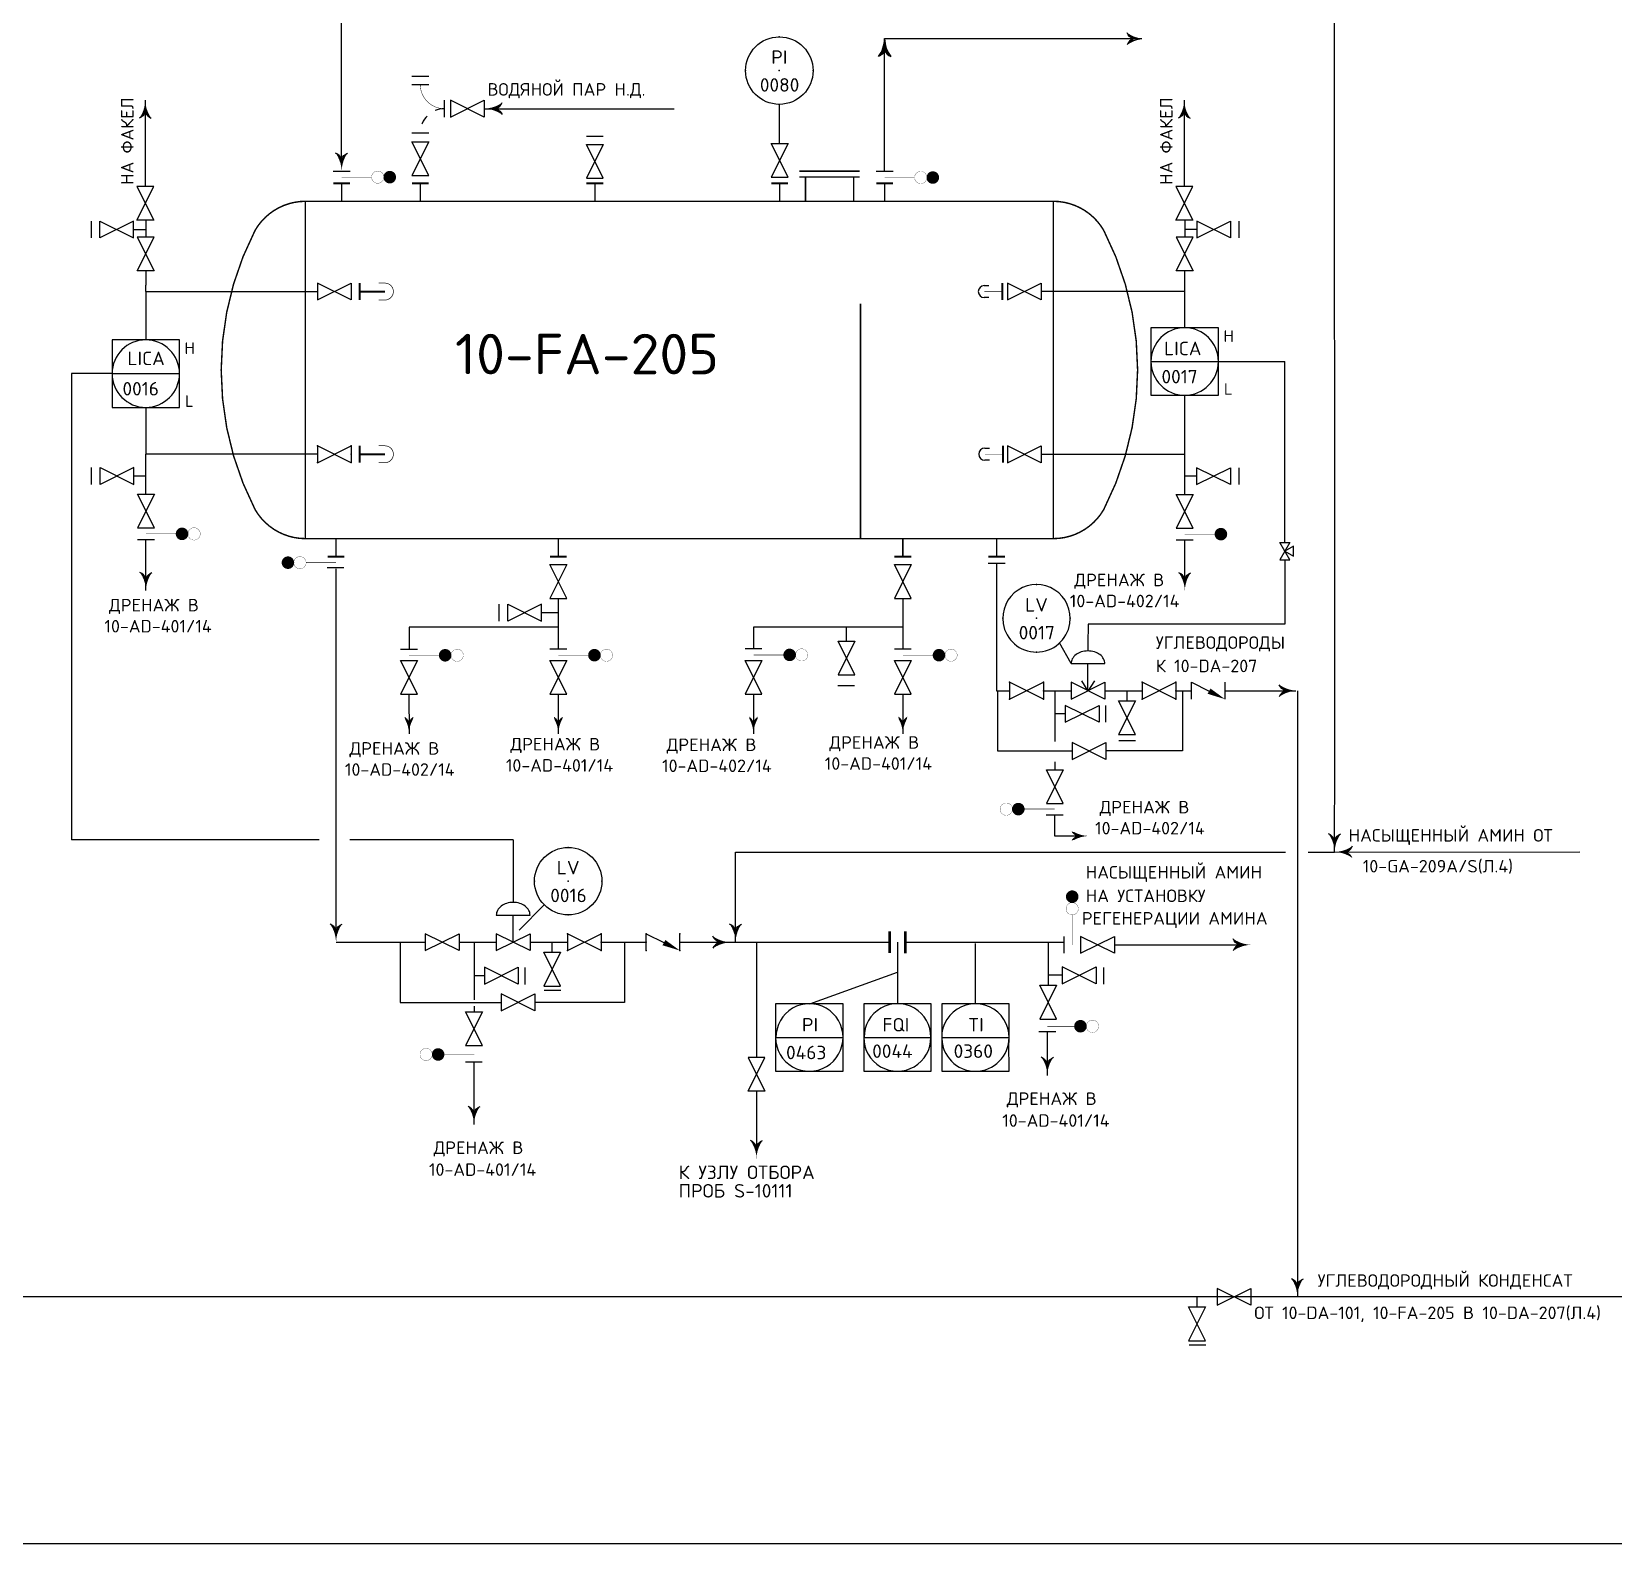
# Model space of a CAD drawing. Extents: x 270 to 589, y 86 to 206.
# Drawn here: x 517.39 to 533.81, y 90.26 to 105.94 of the extents above; entities that cross this region are included whole.
import ezdxf
from ezdxf.enums import TextEntityAlignment as Align

# ---------------------------------------------------------------- set-up
doc = ezdxf.new("R2010")
doc.units = 0
doc.header["$MEASUREMENT"] = 0
doc.linetypes.add('HIDDEN', pattern=[0.125, 0.0625, -0.0625])
doc.linetypes.add('SDASH', pattern=[0.09375, 0.046875, -0.046875])
doc.layers.get('0').update_dxf_attribs({"linetype": 'CONTINUOUS'})
for name, color, linetype in [('IN-ATTRIBS', 7, 'CONTINUOUS'), ('IN-EQUIPMENT', 7, 'CONTINUOUS'), ('IN-INST-TAP', 7, 'CONTINUOUS'), ('IN-INSTRUMENT', 7, 'SDASH'), ('IN-MAJ-PROC', 3, 'CONTINUOUS'), ('IN-MIN-PROC', 7, 'CONTINUOUS'), ('IN-PNEUMATIC', 7, 'CONTINUOUS')]:
    doc.layers.add(name, color=color, linetype=linetype)
doc.styles.add('ATTRIBS', font='SIMPLEX', dxfattribs={"width": 0.8, "height": 0.125})
doc.styles.add('NARROW', font='simplex', dxfattribs={"width": 0.75, "height": 0.1})
doc.styles.add('S1', font='SIMPLEX.shx')
doc.styles.add('SIMPLEX', font='SIMPLEX')

# ---------------------------------------------------------------- blocks, each defined once
blk = doc.blocks.new('BUBTEXT')
at = {"layer": 'IN-ATTRIBS'}
for p in [(0, 0.25), (-0.25, 0), (0, 0), (0.25, 0), (0, -0.25)]:
    blk.add_point(p, dxfattribs=at)
at = {"layer": 'IN-ATTRIBS', "flags": 1}
for tag, style, width, p in [('IDNUM', 'ATTRIBS', 0.8, (0.009, 0.584)), ('DWGNO', 'ATTRIBS', 0.8, (0.003, 0.447)), ('FILENO', 'ATTRIBS', 0.8, (-0.003, 0.311)), ('LOC', 'ATTRIBS', 0.8, (-0.08, -0.422)), ('SIG', 'ATTRIBS', 0.8, (-0.087, -0.563)), ('INSTALL', 'ATTRIBS', 0.8, (-0.087, -0.699)), ('SERV', 'ATTRIBS', 0.8, (-0.083, -0.838)), ('DATE', 'ATTRIBS', 0.8, (-0.088, -0.969)), ('DES', 'NARROW', 0.75, (-0.087, -1.102)), ('CSYS', 'NARROW', 0.75, (-0.087, -1.243))]:
    blk.add_attdef(tag, text='', height=0.1, dxfattribs=dict(at, style=style, width=width)).set_placement(p, align=Align.CENTER)
at = {"layer": 'IN-ATTRIBS', "style": 'ATTRIBS', "flags": 1}
blk.add_attdef('SYSCDI', text='', height=0.1, dxfattribs=at).set_placement((-0.312, 0.312), align=Align.RIGHT)
at = {"layer": 'IN-ATTRIBS', "style": 'S1'}
for tag, p in [('XT', (0.324, 0.257)), ('A1', (0.323, 0.115)), ('A2', (0.323, -0.035)), ('A3', (0.323, -0.185)), ('RES', (0.323, -0.342))]:
    blk.add_attdef(tag, p, '', height=0.1, dxfattribs=at)
at = {"layer": 'IN-ATTRIBS', "style": 'ATTRIBS'}
blk.add_attdef('SYSCDV', text='', height=0.1, dxfattribs=at).set_placement((-0.312, 0.141), align=Align.RIGHT)
at = {"layer": 'IN-ATTRIBS', "style": 'S1'}
for tag, p in [('INSTTYPE', (0, 0.05)), ('TAGNUM', (0.002, -0.156)), ('MD', (0.402, -0.565)), ('SZ', (0.402, -0.696))]:
    blk.add_attdef(tag, text='', height=0.1, dxfattribs=at).set_placement(p, align=Align.CENTER)
blk = doc.blocks.new('VALVTEXT')
at = {"layer": 'IN-ATTRIBS'}
for p in [(0, 0.0625), (0, 0), (0.25, 0.0625), (0.25, 0), (0, -0.0625), (0.25, -0.0625)]:
    blk.add_point(p, dxfattribs=at)
at = {"layer": 'IN-ATTRIBS', "style": 'S1', "flags": 1}
for tag, p in [('IDNUM', (0.125, 0.5625)), ('DWGNO', (0.125, 0.4375)), ('FILENO', (0.125, 0.3125))]:
    blk.add_attdef(tag, text='', height=0.1, dxfattribs=at).set_placement(p, align=Align.CENTER)
at = {"layer": 'IN-ATTRIBS', "style": 'S1'}
for tag, p in [('MODE', (0.125, 0.078125)), ('SIZE', (0.125, -0.1875))]:
    blk.add_attdef(tag, text='', height=0.1, dxfattribs=at).set_placement(p, align=Align.CENTER)
blk = doc.blocks.new('T1FLANGE')
at = {"layer": 'IN-EQUIPMENT', "const_width": 0.015}
blk.add_lwpolyline([(0, 0.0625), (0, -0.0625)], dxfattribs=at)

msp = doc.modelspace()

# ---------------------------------------------------------------- linework, layer by layer
at = {"color": 5, "linetype": 'CONTINUOUS'}
for p, q in [((520.61, 104.611), (520.61, 109.371)), ((530.918, 99.195), (530.916, 106.805)), ((526.246, 105.871), (528.916, 105.871)), ((526.246, 104.496), (526.246, 105.746)), ((528.87, 105.871), (528.916, 105.871)), ((518.573, 105.232), (518.573, 104.337)), ((529.355, 105.232), (529.355, 104.337)), ((518.577, 103.987), (518.577, 103.811)), ((529.36, 103.987), (529.36, 103.811)), ((518.577, 103.461), (518.577, 103.313)), ((529.36, 103.246), (529.36, 103.46)), ((518.577, 103.246), (518.577, 103.313)), ((518.577, 103.246), (518.578, 102.745)), ((518.577, 103.246), (520.36, 103.246)), ((529.36, 103.246), (527.871, 103.246)), ((529.36, 102.871), (529.36, 103.246)), ((529.36, 101.559), (529.36, 102.171)), ((518.578, 102.045), (518.579, 101.559)), ((518.579, 101.145), (518.579, 101.559)), ((520.36, 101.559), (518.579, 101.559)), ((527.871, 101.559), (529.36, 101.559)), ((529.36, 101.142), (529.36, 101.559)), ((518.58, 100.144), (518.579, 100.67)), ((529.361, 100.266), (529.361, 100.667)), ((520.553, 96.621), (520.553, 100.371)), ((527.409, 99.105), (527.409, 100.433)), ((522.859, 100.053), (522.859, 99.535)), ((526.435, 100.053), (526.435, 99.535)), ((522.859, 99.766), (521.31, 99.766)), ((521.31, 99.766), (521.31, 99.534)), ((526.435, 99.766), (524.885, 99.766)), ((524.885, 99.766), (524.885, 99.542)), ((530.918, 98.413), (530.918, 99.246)), ((521.309, 99.07), (521.31, 98.656)), ((522.859, 99.07), (522.859, 98.656)), ((524.885, 99.07), (524.885, 98.656)), ((526.435, 99.07), (526.435, 98.656)), ((527.407, 99.105), (527.543, 99.105)), ((527.418, 99.105), (527.418, 98.48)), ((527.893, 99.105), (528.181, 99.105)), ((527.893, 99.105), (528.107, 99.105)), ((528.012, 99.105), (528.012, 98.578)), ((528.531, 99.105), (528.918, 99.105)), ((529.268, 99.105), (529.429, 99.105)), ((529.336, 99.105), (529.336, 98.48)), ((529.779, 99.105), (530.514, 99.105)), ((530.53, 99.105), (530.53, 93.709)), ((527.418, 98.48), (528.192, 98.48)), ((528.012, 98.368), (528.012, 98.283)), ((529.336, 98.48), (528.542, 98.48)), ((530.915, 97.431), (530.918, 98.413)), ((528.01, 97.813), (528.01, 97.598)), ((528.01, 97.598), (528.251, 97.598)), ((524.699, 97.431), (530.405, 97.431)), ((524.699, 96.496), (524.699, 97.431)), ((530.641, 97.431), (530.915, 97.431)), ((530.901, 97.431), (533.462, 97.433)), ((520.553, 96.496), (521.479, 96.496)), ((521.217, 96.496), (521.217, 95.871)), ((521.829, 96.496), (522.216, 96.496)), ((521.985, 96.496), (521.985, 95.896)), ((522.566, 96.496), (522.954, 96.496)), ((523.304, 96.496), (523.771, 96.496)), ((523.545, 96.496), (523.545, 95.871)), ((524.121, 96.496), (526.299, 96.496)), ((524.916, 96.496), (524.916, 95.299)), ((526.461, 96.496), (528.105, 96.496)), ((527.943, 96.496), (527.943, 96.048)), ((528.63, 96.469), (529.166, 96.469)), ((529.166, 96.469), (529.93, 96.469)), ((521.217, 95.871), (522.266, 95.871)), ((523.545, 95.871), (522.616, 95.871)), ((527.933, 95.557), (527.933, 95.113)), ((521.983, 95.251), (521.983, 95.048)), ((521.983, 95.048), (521.983, 94.604)), ((524.916, 94.949), (524.916, 94.375)), ((530.53, 93.709), (530.53, 92.817))]:
    msp.add_line(p, q, dxfattribs=at)
at = {"color": 5}
msp.add_line((522.09, 105.144), (524.062, 105.144), dxfattribs=at)
for p, q in [((525.153, 105.187), (525.153, 104.784)), ((529.712, 102.521), (530.4, 102.521)), ((518.228, 102.395), (517.808, 102.395)), ((517.808, 102.395), (517.808, 97.559)), ((528.357, 99.795), (528.356, 99.587)), ((530.4, 99.795), (528.357, 99.795)), ((520.376, 97.559), (517.808, 97.559)), ((522.391, 97.559), (520.697, 97.559)), ((525.47, 95.857), (526.38, 96.183))]:
    msp.add_line(p, q)
at = {"color": 2}
for p, q in [((523.151, 104.86), (523.326, 104.86)), ((520.523, 104.496), (520.698, 104.496)), ((526.159, 104.496), (526.334, 104.496)), ((518.015, 103.803), (518.015, 103.978)), ((529.923, 103.978), (529.923, 103.803)), ((518.452, 103.891), (518.577, 103.891)), ((529.485, 103.891), (529.36, 103.891)), ((527.28, 103.309), (527.327, 103.309)), ((527.327, 103.184), (527.28, 103.184)), ((527.286, 101.621), (527.333, 101.621)), ((527.333, 101.496), (527.286, 101.496)), ((518.015, 101.246), (518.015, 101.421)), ((518.453, 101.333), (518.578, 101.333)), ((529.484, 101.33), (529.359, 101.33)), ((529.922, 101.418), (529.922, 101.243)), ((518.667, 100.67), (518.492, 100.67)), ((529.448, 100.667), (529.273, 100.667)), ((520.635, 100.381), (520.46, 100.381)), ((527.321, 100.427), (527.496, 100.427)), ((522.247, 99.827), (522.247, 100.002)), ((522.684, 99.915), (522.859, 99.915)), ((525.849, 99.619), (525.849, 99.766)), ((521.397, 99.534), (521.222, 99.534)), ((522.947, 99.535), (522.772, 99.535)), ((524.972, 99.538), (524.797, 99.538)), ((526.522, 99.535), (526.347, 99.535)), ((528.181, 99.386), (528.531, 99.386)), ((528.356, 99.105), (528.356, 99.386)), ((525.934, 99.154), (525.759, 99.154)), ((529.779, 99.017), (529.779, 99.192)), ((528.762, 98.999), (528.762, 99.105)), ((528.121, 98.866), (528.015, 98.866)), ((528.538, 98.953), (528.538, 98.778)), ((528.85, 98.584), (528.675, 98.584)), ((528.098, 97.813), (527.923, 97.813)), ((522.216, 96.777), (522.566, 96.777)), ((522.391, 96.496), (522.391, 96.777)), ((524.121, 96.409), (524.121, 96.584)), ((522.797, 96.391), (522.797, 96.496)), ((522.093, 96.147), (521.987, 96.147)), ((528.09, 96.152), (527.943, 96.152)), ((529.49, 92.711), (529.49, 92.817))]:
    msp.add_line(p, q, dxfattribs=at)
at = {"color": 6}
for p, q in [((520.235, 100.683), (520.235, 104.183)), ((527.996, 104.183), (527.996, 100.683))]:
    msp.add_line(p, q, dxfattribs=at)
at = {"linetype": 'CONTINUOUS'}
for p, q in [((529.01, 102.521), (529.71, 102.521)), ((518.228, 102.395), (518.928, 102.395)), ((525.114, 95.507), (525.814, 95.507)), ((526.03, 95.507), (526.73, 95.507)), ((526.838, 95.507), (527.538, 95.507))]:
    msp.add_line(p, q, dxfattribs=at)
at = {"color": 7, "linetype": 'CONTINUOUS'}
for p, q in [((530.4, 100.642), (530.4, 102.521)), ((528.181, 99.386), (528.061, 99.6)), ((528.359, 99.101), (528.291, 99.206)), ((528.359, 99.101), (528.426, 99.206))]:
    msp.add_line(p, q, dxfattribs=at)
at = {"color": 6, "linetype": 'CONTINUOUS'}
msp.add_line((271.084, 90.258), (567.702, 90.258, 0.558), dxfattribs=at)
at = {"color": 5, "linetype": 'CONTINUOUS'}
for points in [[(528.826, 105.868, -0.206864), (528.764, 105.931)], [(526.246, 105.746, -0.206864), (526.184, 105.684)], [(526.246, 105.871, 0.150368), (526.309, 105.684)], [(526.246, 105.746, 0.206864), (526.309, 105.684)], [(528.826, 105.868, 0.206864), (528.764, 105.806)], [(518.573, 105.107, -0.206864), (518.51, 105.045)], [(518.573, 105.107, 0.206864), (518.635, 105.045)], [(529.355, 105.107, -0.206864), (529.293, 105.045)], [(529.355, 105.107, 0.206864), (529.418, 105.045)], [(520.61, 104.621, 0.206864), (520.548, 104.684)], [(520.61, 104.621, -0.206864), (520.673, 104.684)], [(518.58, 100.269, 0.206864), (518.517, 100.331)], [(518.58, 100.269, -0.206864), (518.642, 100.331)], [(529.361, 100.266, 0.206864), (529.299, 100.328)], [(529.361, 100.266, -0.206864), (529.424, 100.328)], [(530.405, 99.105, -0.206864), (530.342, 99.167)], [(530.405, 99.105, 0.206864), (530.342, 99.042)], [(530.916, 97.556, 0.206864), (530.854, 97.619)], [(530.916, 97.556, -0.206864), (530.979, 97.619)], [(531.04, 97.431, 0.206864), (531.102, 97.494)], [(520.553, 96.621, 0.206864), (520.49, 96.684)], [(520.553, 96.621, -0.206864), (520.615, 96.684)], [(524.527, 96.494, -0.206864), (524.464, 96.557)], [(524.699, 96.621, 0.206864), (524.637, 96.684)], [(524.699, 96.621, -0.206864), (524.762, 96.684)], [(529.925, 96.469, -0.206864), (529.863, 96.531)], [(524.527, 96.494, 0.206864), (524.464, 96.432)], [(529.925, 96.469, 0.206864), (529.863, 96.406)], [(527.935, 95.238, 0.206864), (527.872, 95.301)], [(527.935, 95.238, -0.206864), (527.997, 95.301)], [(521.985, 94.729, 0.206864), (521.922, 94.792)], [(521.985, 94.729, -0.206864), (522.047, 94.792)], [(524.916, 94.374, 0.206864), (524.854, 94.437)], [(524.916, 94.374, -0.206864), (524.979, 94.437)], [(530.53, 92.942, 0.206864), (530.467, 93.004)], [(530.53, 92.942, -0.206864), (530.592, 93.004)]]:
    msp.add_lwpolyline(points, format="xyb", dxfattribs=at)
at = {"color": 2}
for points in [[(521.74, 105.057), (522.09, 105.232), (522.09, 105.057), (521.74, 105.232)], [(521.515, 104.451), (521.34, 104.801), (521.515, 104.801), (521.34, 104.451)], [(523.326, 104.423), (523.151, 104.773), (523.326, 104.773), (523.151, 104.423)], [(525.244, 104.434), (525.069, 104.784), (525.244, 104.784), (525.069, 104.434)], [(518.485, 104.337), (518.66, 103.987), (518.485, 103.987), (518.66, 104.337)], [(529.268, 104.337), (529.443, 103.987), (529.268, 103.987), (529.443, 104.337)], [(518.452, 103.978), (518.102, 103.803), (518.102, 103.978), (518.452, 103.803)], [(529.485, 103.803), (529.835, 103.978), (529.835, 103.803), (529.485, 103.978)], [(518.49, 103.811), (518.665, 103.461), (518.49, 103.461), (518.665, 103.811)], [(529.273, 103.811), (529.448, 103.461), (529.273, 103.461), (529.448, 103.811)], [(520.36, 103.159), (520.71, 103.334), (520.71, 103.159), (520.36, 103.334)], [(527.521, 103.159), (527.871, 103.334), (527.871, 103.159), (527.521, 103.334)], [(520.36, 101.471), (520.71, 101.646), (520.71, 101.471), (520.36, 101.646)], [(527.521, 101.471), (527.871, 101.646), (527.871, 101.471), (527.521, 101.646)], [(518.453, 101.421), (518.103, 101.246), (518.103, 101.421), (518.453, 101.246)], [(529.484, 101.243), (529.834, 101.418), (529.834, 101.243), (529.484, 101.418)], [(518.667, 100.795), (518.492, 101.145), (518.667, 101.145), (518.492, 100.795)], [(529.448, 100.792), (529.273, 101.142), (529.448, 101.142), (529.273, 100.792)], [(522.947, 100.063), (522.772, 100.413), (522.947, 100.413), (522.772, 100.063)], [(526.522, 100.063), (526.347, 100.413), (526.522, 100.413), (526.347, 100.063)], [(522.684, 100.002), (522.334, 99.827), (522.334, 100.002), (522.684, 99.827)], [(525.937, 99.269), (525.762, 99.619), (525.937, 99.619), (525.762, 99.269)], [(521.397, 99.07), (521.222, 99.42), (521.397, 99.42), (521.222, 99.07)], [(522.947, 99.07), (522.772, 99.42), (522.947, 99.42), (522.772, 99.07)], [(524.972, 99.07), (524.797, 99.42), (524.972, 99.42), (524.797, 99.07)], [(526.522, 99.07), (526.347, 99.42), (526.522, 99.42), (526.347, 99.07)], [(527.543, 99.017), (527.893, 99.192), (527.893, 99.017), (527.543, 99.192)], [(528.181, 99.017), (528.531, 99.192), (528.531, 99.017), (528.181, 99.192)], [(528.918, 99.017), (529.268, 99.192), (529.268, 99.017), (528.918, 99.192)], [(528.849, 98.649), (528.674, 98.999), (528.849, 98.999), (528.674, 98.649)], [(528.121, 98.778), (528.471, 98.953), (528.471, 98.778), (528.121, 98.953)], [(528.192, 98.392), (528.542, 98.567), (528.542, 98.392), (528.192, 98.567)], [(528.1, 97.933), (527.925, 98.283), (528.1, 98.283), (527.925, 97.933)], [(521.479, 96.409), (521.829, 96.584), (521.829, 96.409), (521.479, 96.584)], [(522.216, 96.409), (522.566, 96.584), (522.566, 96.409), (522.216, 96.584)], [(522.954, 96.409), (523.304, 96.584), (523.304, 96.409), (522.954, 96.584)], [(528.28, 96.381), (528.63, 96.556), (528.63, 96.381), (528.28, 96.556)], [(522.883, 96.041), (522.708, 96.391), (522.883, 96.391), (522.708, 96.041)], [(522.093, 96.06), (522.443, 96.235), (522.443, 96.06), (522.093, 96.235)], [(528.09, 96.064), (528.44, 96.239), (528.44, 96.064), (528.09, 96.239)], [(528.03, 95.698), (527.855, 96.048), (528.03, 96.048), (527.855, 95.698)], [(522.266, 95.784), (522.616, 95.959), (522.616, 95.784), (522.266, 95.959)], [(522.072, 95.422), (521.897, 95.772), (522.072, 95.772), (521.897, 95.422)], [(524.829, 95.299), (525.004, 94.949), (524.829, 94.949), (525.004, 95.299)], [(529.698, 92.729), (530.048, 92.904), (530.048, 92.729), (529.698, 92.904)], [(529.576, 92.361), (529.401, 92.711), (529.576, 92.711), (529.401, 92.361)]]:
    msp.add_lwpolyline(points, close=True, dxfattribs=at)
at = {"color": 5}
for points in [[(522.215, 105.144, 0.206864), (522.277, 105.207)], [(522.215, 105.144, -0.206864), (522.277, 105.082)]]:
    msp.add_lwpolyline(points, format="xyb", dxfattribs=at)
at = {"color": 2}
for points, const_width in [([(520.923, 104.434), (520.61, 104.434)], 0.005), ([(526.559, 104.43), (526.246, 104.43)], 0.005), ([(520.798, 103.334), (520.798, 103.159)], 0.021), ([(521.06, 103.246), (520.798, 103.246)], 0.021), ([(527.467, 103.334), (527.467, 103.159)], 0.021), ([(527.467, 103.246), (527.28, 103.246)], 0.005), ([(520.798, 101.471), (520.798, 101.646)], 0.021), ([(527.473, 101.646), (527.473, 101.471)], 0.021), ([(521.06, 101.559), (520.798, 101.559)], 0.021), ([(527.473, 101.559), (527.286, 101.559)], 0.005), ([(518.892, 100.732), (518.579, 100.732)], 0.005), ([(529.673, 100.729), (529.361, 100.729)], 0.005), ([(520.24, 100.434), (520.553, 100.434)], 0.005), ([(525.198, 99.476), (524.885, 99.476)], 0.005), ([(521.623, 99.473), (521.31, 99.473)], 0.005), ([(523.172, 99.473), (522.859, 99.473)], 0.005), ([(526.747, 99.473), (526.435, 99.473)], 0.005), ([(527.696, 97.877), (528.009, 97.877)], 0.005), ([(528.193, 96.781), (528.193, 96.468)], 0.005), ([(528.246, 95.623), (527.933, 95.623)], 0.005), ([(521.675, 95.331), (521.987, 95.331)], 0.005)]:
    msp.add_lwpolyline(points, dxfattribs=dict(at, const_width=const_width))
for points, const_width in [([(520.985, 104.37, -1), (520.985, 104.497, -1)], 0.0025), ([(521.11, 104.401, -1), (521.11, 104.466, -1)], 0.065), ([(526.621, 104.366, -1), (526.621, 104.494, -1)], 0.0025), ([(526.746, 104.397, -1), (526.746, 104.462, -1)], 0.065), ([(518.954, 100.765, -1), (518.954, 100.7, -1)], 0.065), ([(519.079, 100.796, -1), (519.079, 100.668, -1)], 0.0025), ([(529.736, 100.762, -1), (529.736, 100.697, -1)], 0.065), ([(520.053, 100.401, 1), (520.053, 100.466, 1)], 0.065), ([(520.178, 100.37, 1), (520.178, 100.497, 1)], 0.0025), ([(521.685, 99.505, -1), (521.685, 99.44, -1)], 0.065), ([(521.81, 99.536, -1), (521.81, 99.409, -1)], 0.0025), ([(523.234, 99.506, -1), (523.234, 99.441, -1)], 0.065), ([(523.359, 99.537, -1), (523.359, 99.41, -1)], 0.0025), ([(525.26, 99.509, -1), (525.26, 99.444, -1)], 0.065), ([(525.385, 99.54, -1), (525.385, 99.413, -1)], 0.0025), ([(526.81, 99.506, -1), (526.81, 99.441, -1)], 0.065), ([(526.935, 99.537, -1), (526.935, 99.41, -1)], 0.0025), ([(527.508, 97.94, 1), (527.509, 97.812, 1)], 0.0025), ([(527.633, 97.909, 1), (527.634, 97.844, 1)], 0.065), ([(528.16, 96.968, 1), (528.225, 96.968, 1)], 0.065), ([(528.129, 96.843, 1), (528.256, 96.843, 1)], 0.0025), ([(528.278, 95.656, -1), (528.278, 95.591, -1)], 0.065), ([(528.403, 95.687, -1), (528.403, 95.559, -1)], 0.0025)]:
    msp.add_lwpolyline(points, format="xyb", close=True, dxfattribs=dict(at, const_width=const_width))
at = {"color": 6}
for points, const_width in [([(525.362, 104.496), (525.987, 104.496)], 0.015), ([(525.362, 104.434), (525.987, 104.434)], 0.015), ([(525.425, 104.184), (525.425, 104.434)], 0.015), ([(525.925, 104.184), (525.925, 104.434)], 0.015), ([(520.523, 104.371), (520.698, 104.371)], 0.021), ([(520.61, 104.184), (520.61, 104.371)], 0.015), ([(521.34, 104.371), (521.515, 104.371)], 0.021), ([(521.427, 104.184), (521.427, 104.371)], 0.015), ([(523.151, 104.371), (523.326, 104.371)], 0.021), ([(523.239, 104.183), (523.239, 104.371)], 0.015), ([(525.069, 104.371), (525.244, 104.371)], 0.021), ([(525.157, 104.184), (525.157, 104.371)], 0.015), ([(526.159, 104.371), (526.334, 104.371)], 0.021), ([(526.246, 104.184), (526.246, 104.371)], 0.015), ([(520.553, 100.684), (520.553, 100.496)], 0.015), ([(522.859, 100.684), (522.859, 100.496)], 0.015), ([(526.435, 100.684), (526.435, 100.496)], 0.015), ([(527.409, 100.684), (527.409, 100.496)], 0.015), ([(520.64, 100.496), (520.465, 100.496)], 0.021), ([(522.947, 100.496), (522.772, 100.496)], 0.021), ([(526.522, 100.496), (526.347, 100.496)], 0.021), ([(527.321, 100.496), (527.496, 100.496)], 0.021)]:
    msp.add_lwpolyline(points, dxfattribs=dict(at, const_width=const_width))
at = {"color": 6, "const_width": 0.015}
for points in [[(524.221, 104.183), (520.235, 104.183, 0.267949), (519.712, 103.881, 0.242718), (519.712, 100.985, 0.267949), (520.235, 100.683), (524.221, 100.683)], [(524.221, 100.683), (527.996, 100.683, 0.267949), (528.52, 100.985, 0.242718), (528.52, 103.881, 0.267949), (527.996, 104.183), (524.221, 104.183)]]:
    msp.add_lwpolyline(points, format="xyb", dxfattribs=at)
at = {"color": 2, "const_width": 0.007}
for points in [[(520.995, 103.334), (521.06, 103.334, -1), (521.06, 103.159), (520.995, 103.159)], [(520.995, 101.646), (521.06, 101.646, -1), (521.06, 101.471), (520.995, 101.471)]]:
    msp.add_lwpolyline(points, format="xyb", dxfattribs=at)
at = {"color": 5, "const_width": 0.015}
msp.add_lwpolyline([(525.996, 100.684), (525.996, 103.121)], dxfattribs=at)
for points in [[(529.71, 102.467), (529.71, 102.871), (529.01, 102.871), (529.01, 102.467)], [(518.928, 102.341), (518.928, 102.745), (518.228, 102.745), (518.228, 102.117)], [(529.01, 102.521), (529.01, 102.171), (529.71, 102.171), (529.71, 102.521)], [(518.228, 102.117), (518.228, 102.045), (518.928, 102.045), (518.928, 102.341)], [(525.814, 95.454), (525.814, 95.857), (525.114, 95.857), (525.114, 95.454)], [(526.73, 95.454), (526.73, 95.857), (526.03, 95.857), (526.03, 95.454)], [(527.538, 95.454), (527.538, 95.857), (526.838, 95.857), (526.838, 95.454)], [(525.114, 95.454), (525.114, 95.157), (525.814, 95.157), (525.814, 95.454)], [(526.03, 95.454), (526.03, 95.157), (526.73, 95.157), (526.73, 95.454)], [(526.838, 95.454), (526.838, 95.157), (527.538, 95.157), (527.534, 95.454)]]:
    msp.add_lwpolyline(points)
at = {"color": 7, "linetype": 'CONTINUOUS'}
for points in [[(530.4, 100.552), (530.349, 100.642), (530.452, 100.642)], [(530.4, 100.552), (530.349, 100.463), (530.452, 100.463)], [(530.4, 100.552), (530.49, 100.501), (530.49, 100.604)]]:
    msp.add_lwpolyline(points, close=True, dxfattribs=at)
at = {"color": 2}
for points in [[(528.531, 99.386, 0.126822), (528.519, 99.434, 0.10607), (528.48, 99.479, 0.085783), (528.425, 99.507, 0.075445), (528.356, 99.517, 0.075445), (528.287, 99.507, 0.085783), (528.232, 99.479, 0.10607), (528.193, 99.434, 0.126822), (528.181, 99.386)], [(522.566, 96.777, 0.126822), (522.554, 96.826, 0.10607), (522.515, 96.87, 0.085783), (522.46, 96.898, 0.075445), (522.391, 96.909, 0.075445), (522.322, 96.898, 0.085783), (522.267, 96.87, 0.10607), (522.229, 96.826, 0.126822), (522.216, 96.777)]]:
    msp.add_lwpolyline(points, format="xyb", dxfattribs=at)
for points in [[(529.429, 99.017), (529.429, 99.192), (529.614, 99.1)], [(523.771, 96.409), (523.771, 96.584), (523.956, 96.491)]]:
    msp.add_lwpolyline(points, dxfattribs=at)
for centre in [(525.153, 105.539), (522.962, 97.129)]:
    msp.add_circle(centre, 0.35)
at = {"color": 5, "linetype": 'CONTINUOUS'}
msp.add_arc((525.91, 105.879), 0.336, 324.4623, 358.6678, dxfattribs=at)
at = {"color": 2}
for centre in [(527.28, 103.246), (527.286, 101.559)]:
    msp.add_arc(centre, 0.0625, 90, 270, dxfattribs=at)
for centre, radius, start, end in [((529.36, 102.521), 0.35, 360, 180), ((518.578, 102.395), 0.35, 0, 180), ((529.36, 102.521), 0.35, 180, 360), ((518.578, 102.395), 0.35, 180, 0), ((527.822, 99.856), 0.35, 351.1529, 188.8471), ((527.822, 99.856), 0.35, 188.8471, 351.1529), ((525.466, 95.509), 0.348, 359.6548, 180.3452), ((526.38, 95.512), 0.346, 359.282, 180.718), ((527.188, 95.507), 0.35, 351.1529, 188.8471), ((525.464, 95.507), 0.35, 180.0024, 0.6839), ((526.378, 95.505), 0.348, 179.5934, 0.4066), ((527.188, 95.507), 0.35, 180, 0)]:
    msp.add_arc(centre, radius, start, end)
at = {"color": 5, "linetype": 'CONTINUOUS'}
for points in [[(528.798, 105.909), (528.772, 105.914), (528.764, 105.931)], [(528.834, 105.892), (528.782, 105.9), (528.798, 105.909), (528.772, 105.914)], [(528.872, 105.88), (528.795, 105.887), (528.834, 105.892), (528.782, 105.9)], [(528.911, 105.872), (528.81, 105.876), (528.872, 105.88), (528.795, 105.887)], [(526.205, 105.718), (526.2, 105.692), (526.184, 105.684)], [(526.222, 105.754), (526.215, 105.702), (526.205, 105.718), (526.2, 105.692)], [(526.235, 105.792), (526.228, 105.715), (526.222, 105.754), (526.215, 105.702)], [(526.243, 105.831), (526.238, 105.73), (526.235, 105.792), (526.228, 105.715)], [(526.246, 105.871), (526.246, 105.746), (526.243, 105.831), (526.238, 105.73)], [(526.246, 105.871), (526.246, 105.746), (526.25, 105.831), (526.254, 105.73)], [(526.25, 105.831), (526.254, 105.73), (526.258, 105.792), (526.265, 105.715)], [(526.258, 105.792), (526.265, 105.715), (526.27, 105.754), (526.278, 105.702)], [(526.27, 105.754), (526.278, 105.702), (526.288, 105.718), (526.293, 105.692)], [(526.288, 105.718), (526.293, 105.692), (526.309, 105.684)], [(528.798, 105.827), (528.772, 105.822), (528.764, 105.806)], [(528.834, 105.844), (528.782, 105.837), (528.798, 105.827), (528.772, 105.822)], [(528.916, 105.871), (528.791, 105.871), (528.877, 105.874), (528.775, 105.879)], [(528.916, 105.871), (528.791, 105.871), (528.877, 105.868), (528.775, 105.863)], [(528.872, 105.857), (528.795, 105.85), (528.834, 105.844), (528.782, 105.837)], [(528.911, 105.865), (528.81, 105.86), (528.872, 105.857), (528.795, 105.85)], [(518.573, 105.232), (518.573, 105.107), (518.569, 105.193), (518.565, 105.091)], [(518.573, 105.232), (518.573, 105.107), (518.576, 105.193), (518.581, 105.091)], [(529.355, 105.232), (529.355, 105.107), (529.352, 105.193), (529.347, 105.091)], [(529.355, 105.232), (529.355, 105.107), (529.359, 105.193), (529.363, 105.091)], [(518.532, 105.079), (518.527, 105.053), (518.51, 105.045)], [(518.549, 105.115), (518.541, 105.064), (518.532, 105.079), (518.527, 105.053)], [(518.561, 105.153), (518.554, 105.076), (518.549, 105.115), (518.541, 105.064)], [(518.569, 105.193), (518.565, 105.091), (518.561, 105.153), (518.554, 105.076)], [(518.576, 105.193), (518.581, 105.091), (518.584, 105.153), (518.591, 105.076)], [(518.584, 105.153), (518.591, 105.076), (518.597, 105.115), (518.604, 105.064)], [(518.597, 105.115), (518.604, 105.064), (518.614, 105.079), (518.619, 105.053)], [(518.614, 105.079), (518.619, 105.053), (518.635, 105.045)], [(529.314, 105.079), (529.309, 105.053), (529.293, 105.045)], [(529.331, 105.115), (529.324, 105.064), (529.314, 105.079), (529.309, 105.053)], [(529.344, 105.153), (529.337, 105.076), (529.331, 105.115), (529.324, 105.064)], [(529.352, 105.193), (529.347, 105.091), (529.344, 105.153), (529.337, 105.076)], [(529.359, 105.193), (529.363, 105.091), (529.367, 105.153), (529.374, 105.076)], [(529.367, 105.153), (529.374, 105.076), (529.379, 105.115), (529.387, 105.064)], [(529.379, 105.115), (529.387, 105.064), (529.397, 105.079), (529.402, 105.053)], [(529.397, 105.079), (529.402, 105.053), (529.418, 105.045)], [(520.569, 104.65), (520.564, 104.676), (520.548, 104.684)], [(520.586, 104.613), (520.579, 104.665), (520.569, 104.65), (520.564, 104.676)], [(520.599, 104.575), (520.592, 104.652), (520.586, 104.613), (520.579, 104.665)], [(520.607, 104.536), (520.602, 104.637), (520.599, 104.575), (520.592, 104.652)], [(520.614, 104.536), (520.618, 104.637), (520.622, 104.575), (520.629, 104.652)], [(520.622, 104.575), (520.629, 104.652), (520.634, 104.613), (520.642, 104.665)], [(520.634, 104.613), (520.642, 104.665), (520.651, 104.65), (520.656, 104.676)], [(520.651, 104.65), (520.656, 104.676), (520.673, 104.684)], [(518.539, 100.297), (518.534, 100.323), (518.517, 100.331)], [(518.556, 100.261), (518.548, 100.312), (518.539, 100.297), (518.534, 100.323)], [(518.568, 100.223), (518.561, 100.3), (518.556, 100.261), (518.548, 100.312)], [(518.591, 100.223), (518.598, 100.3), (518.604, 100.261), (518.611, 100.312)], [(518.604, 100.261), (518.611, 100.312), (518.621, 100.297), (518.626, 100.323)], [(518.621, 100.297), (518.626, 100.323), (518.642, 100.331)], [(529.32, 100.294), (529.315, 100.32), (529.299, 100.328)], [(529.337, 100.258), (529.33, 100.31), (529.32, 100.294), (529.315, 100.32)], [(529.35, 100.22), (529.343, 100.297), (529.337, 100.258), (529.33, 100.31)], [(529.373, 100.22), (529.38, 100.297), (529.385, 100.258), (529.393, 100.31)], [(529.385, 100.258), (529.393, 100.31), (529.402, 100.294), (529.408, 100.32)], [(529.402, 100.294), (529.408, 100.32), (529.424, 100.328)], [(518.577, 100.184), (518.572, 100.285), (518.568, 100.223), (518.561, 100.3)], [(518.58, 100.144), (518.58, 100.269), (518.577, 100.184), (518.572, 100.285)], [(518.58, 100.144), (518.58, 100.269), (518.583, 100.184), (518.588, 100.285)], [(518.583, 100.184), (518.588, 100.285), (518.591, 100.223), (518.598, 100.3)], [(529.358, 100.181), (529.353, 100.282), (529.35, 100.22), (529.343, 100.297)], [(529.361, 100.141), (529.361, 100.266), (529.358, 100.181), (529.353, 100.282)], [(529.361, 100.141), (529.361, 100.266), (529.365, 100.181), (529.369, 100.282)], [(529.365, 100.181), (529.369, 100.282), (529.373, 100.22), (529.38, 100.297)], [(530.376, 99.146), (530.35, 99.151), (530.342, 99.167)], [(530.412, 99.129), (530.361, 99.136), (530.376, 99.146), (530.35, 99.151)], [(530.376, 99.064), (530.35, 99.059), (530.342, 99.042)], [(530.412, 99.081), (530.361, 99.074), (530.376, 99.064), (530.35, 99.059)], [(530.45, 99.116), (530.374, 99.124), (530.412, 99.129), (530.361, 99.136)], [(530.45, 99.094), (530.374, 99.086), (530.412, 99.081), (530.361, 99.074)], [(530.49, 99.108), (530.388, 99.113), (530.45, 99.116), (530.374, 99.124)], [(530.49, 99.102), (530.388, 99.097), (530.45, 99.094), (530.374, 99.086)], [(530.53, 99.105), (530.405, 99.105), (530.49, 99.108), (530.388, 99.113)], [(530.53, 99.105), (530.405, 99.105), (530.49, 99.102), (530.388, 99.097)], [(521.286, 98.774), (521.278, 98.825), (521.268, 98.81), (521.263, 98.836)], [(521.298, 98.736), (521.291, 98.813), (521.286, 98.774), (521.278, 98.825)], [(521.321, 98.736), (521.328, 98.813), (521.334, 98.774), (521.341, 98.825)], [(521.334, 98.774), (521.341, 98.825), (521.351, 98.81), (521.356, 98.836)], [(522.835, 98.774), (522.828, 98.825), (522.818, 98.81), (522.813, 98.836)], [(522.848, 98.736), (522.841, 98.813), (522.835, 98.774), (522.828, 98.825)], [(522.871, 98.736), (522.878, 98.813), (522.883, 98.774), (522.891, 98.825)], [(522.883, 98.774), (522.891, 98.825), (522.901, 98.81), (522.906, 98.836)], [(524.861, 98.774), (524.853, 98.825), (524.844, 98.81), (524.839, 98.836)], [(524.873, 98.736), (524.866, 98.813), (524.861, 98.774), (524.853, 98.825)], [(524.896, 98.736), (524.903, 98.813), (524.909, 98.774), (524.916, 98.825)], [(524.909, 98.774), (524.916, 98.825), (524.926, 98.81), (524.931, 98.836)], [(526.41, 98.774), (526.403, 98.825), (526.393, 98.81), (526.388, 98.836)], [(526.423, 98.736), (526.416, 98.813), (526.41, 98.774), (526.403, 98.825)], [(526.446, 98.736), (526.453, 98.813), (526.459, 98.774), (526.466, 98.825)], [(526.459, 98.774), (526.466, 98.825), (526.476, 98.81), (526.481, 98.836)], [(521.306, 98.696), (521.302, 98.798), (521.298, 98.736), (521.291, 98.813)], [(521.31, 98.656), (521.31, 98.781), (521.306, 98.696), (521.302, 98.798)], [(521.31, 98.656), (521.31, 98.781), (521.313, 98.696), (521.318, 98.798)], [(521.313, 98.696), (521.318, 98.798), (521.321, 98.736), (521.328, 98.813)], [(522.856, 98.696), (522.851, 98.798), (522.848, 98.736), (522.841, 98.813)], [(522.859, 98.656), (522.859, 98.781), (522.856, 98.696), (522.851, 98.798)], [(522.859, 98.656), (522.859, 98.781), (522.863, 98.696), (522.867, 98.798)], [(522.863, 98.696), (522.867, 98.798), (522.871, 98.736), (522.878, 98.813)], [(524.881, 98.696), (524.877, 98.798), (524.873, 98.736), (524.866, 98.813)], [(524.885, 98.656), (524.885, 98.781), (524.881, 98.696), (524.877, 98.798)], [(524.885, 98.656), (524.885, 98.781), (524.888, 98.696), (524.893, 98.798)], [(524.888, 98.696), (524.893, 98.798), (524.896, 98.736), (524.903, 98.813)], [(526.431, 98.696), (526.427, 98.798), (526.423, 98.736), (526.416, 98.813)], [(526.435, 98.656), (526.435, 98.781), (526.431, 98.696), (526.427, 98.798)], [(526.435, 98.656), (526.435, 98.781), (526.438, 98.696), (526.443, 98.798)], [(526.438, 98.696), (526.443, 98.798), (526.446, 98.736), (526.453, 98.813)], [(528.246, 97.622), (528.195, 97.629), (528.21, 97.639), (528.184, 97.644)], [(528.246, 97.573), (528.195, 97.566), (528.21, 97.556), (528.184, 97.551)], [(528.284, 97.609), (528.207, 97.616), (528.246, 97.622), (528.195, 97.629)], [(528.284, 97.586), (528.207, 97.579), (528.246, 97.573), (528.195, 97.566)], [(528.323, 97.601), (528.222, 97.606), (528.284, 97.609), (528.207, 97.616)], [(528.323, 97.594), (528.222, 97.589), (528.284, 97.586), (528.207, 97.579)], [(528.363, 97.598), (528.238, 97.598), (528.323, 97.601), (528.222, 97.606)], [(528.363, 97.598), (528.238, 97.598), (528.323, 97.594), (528.222, 97.589)], [(530.875, 97.585), (530.87, 97.611), (530.854, 97.619)], [(530.892, 97.549), (530.885, 97.6), (530.875, 97.585), (530.87, 97.611)], [(530.905, 97.51), (530.898, 97.587), (530.892, 97.549), (530.885, 97.6)], [(530.913, 97.471), (530.908, 97.573), (530.905, 97.51), (530.898, 97.587)], [(530.916, 97.431), (530.916, 97.556), (530.913, 97.471), (530.908, 97.573)], [(530.916, 97.431), (530.916, 97.556), (530.92, 97.471), (530.924, 97.573)], [(530.92, 97.471), (530.924, 97.573), (530.928, 97.51), (530.935, 97.587)], [(530.928, 97.51), (530.935, 97.587), (530.94, 97.549), (530.948, 97.6)], [(530.94, 97.549), (530.948, 97.6), (530.958, 97.585), (530.963, 97.611)], [(530.958, 97.585), (530.963, 97.611), (530.979, 97.619)], [(530.915, 97.431), (531.04, 97.431), (530.955, 97.435), (531.056, 97.439)], [(530.915, 97.431), (531.04, 97.431), (530.955, 97.428), (531.056, 97.423)], [(530.955, 97.435), (531.056, 97.439), (530.994, 97.443), (531.071, 97.45)], [(530.955, 97.428), (531.056, 97.423), (530.994, 97.42), (531.071, 97.413)], [(530.994, 97.443), (531.071, 97.45), (531.032, 97.455), (531.084, 97.463)], [(530.994, 97.42), (531.071, 97.413), (531.032, 97.407), (531.084, 97.4)], [(531.032, 97.455), (531.084, 97.463), (531.068, 97.473), (531.094, 97.478)], [(531.032, 97.407), (531.084, 97.4), (531.068, 97.39), (531.094, 97.385)], [(531.068, 97.473), (531.094, 97.478), (531.102, 97.494)], [(531.068, 97.39), (531.094, 97.385), (531.102, 97.369)], [(520.512, 96.65), (520.507, 96.676), (520.49, 96.684)], [(520.529, 96.613), (520.521, 96.665), (520.512, 96.65), (520.507, 96.676)], [(520.541, 96.575), (520.534, 96.652), (520.529, 96.613), (520.521, 96.665)], [(520.549, 96.536), (520.545, 96.637), (520.541, 96.575), (520.534, 96.652)], [(520.553, 96.496), (520.553, 96.621), (520.549, 96.536), (520.545, 96.637)], [(520.553, 96.496), (520.553, 96.621), (520.556, 96.536), (520.561, 96.637)], [(520.556, 96.536), (520.561, 96.637), (520.564, 96.575), (520.571, 96.652)], [(520.564, 96.575), (520.571, 96.652), (520.577, 96.613), (520.584, 96.665)], [(520.577, 96.613), (520.584, 96.665), (520.594, 96.65), (520.599, 96.676)], [(520.594, 96.65), (520.599, 96.676), (520.615, 96.684)], [(524.498, 96.536), (524.472, 96.541), (524.464, 96.557)], [(524.535, 96.519), (524.483, 96.526), (524.498, 96.536), (524.472, 96.541)], [(524.573, 96.506), (524.496, 96.513), (524.535, 96.519), (524.483, 96.526)], [(524.658, 96.65), (524.653, 96.676), (524.637, 96.684)], [(524.675, 96.613), (524.668, 96.665), (524.658, 96.65), (524.653, 96.676)], [(524.688, 96.575), (524.681, 96.652), (524.675, 96.613), (524.668, 96.665)], [(524.696, 96.536), (524.691, 96.637), (524.688, 96.575), (524.681, 96.652)], [(524.699, 96.496), (524.699, 96.621), (524.696, 96.536), (524.691, 96.637)], [(524.699, 96.496), (524.699, 96.621), (524.702, 96.536), (524.707, 96.637)], [(524.702, 96.536), (524.707, 96.637), (524.711, 96.575), (524.718, 96.652)], [(524.711, 96.575), (524.718, 96.652), (524.723, 96.613), (524.731, 96.665)], [(524.723, 96.613), (524.731, 96.665), (524.74, 96.65), (524.745, 96.676)], [(524.74, 96.65), (524.745, 96.676), (524.762, 96.684)], [(529.897, 96.51), (529.871, 96.515), (529.863, 96.531)], [(524.498, 96.453), (524.472, 96.448), (524.464, 96.432)], [(524.535, 96.47), (524.483, 96.463), (524.498, 96.453), (524.472, 96.448)], [(524.573, 96.483), (524.496, 96.476), (524.535, 96.47), (524.483, 96.463)], [(524.612, 96.498), (524.511, 96.503), (524.573, 96.506), (524.496, 96.513)], [(524.612, 96.491), (524.511, 96.486), (524.573, 96.483), (524.496, 96.476)], [(524.652, 96.494), (524.527, 96.494), (524.612, 96.498), (524.511, 96.503)], [(524.652, 96.494), (524.527, 96.494), (524.612, 96.491), (524.511, 96.486)], [(529.897, 96.427), (529.871, 96.422), (529.863, 96.406)], [(529.933, 96.493), (529.881, 96.5), (529.897, 96.51), (529.871, 96.515)], [(529.933, 96.444), (529.881, 96.437), (529.897, 96.427), (529.871, 96.422)], [(529.971, 96.48), (529.894, 96.487), (529.933, 96.493), (529.881, 96.5)], [(529.971, 96.457), (529.894, 96.45), (529.933, 96.444), (529.881, 96.437)], [(530.01, 96.472), (529.909, 96.477), (529.971, 96.48), (529.894, 96.487)], [(530.01, 96.465), (529.909, 96.461), (529.971, 96.457), (529.894, 96.45)], [(530.05, 96.469), (529.925, 96.469), (530.01, 96.472), (529.909, 96.477)], [(530.05, 96.469), (529.925, 96.469), (530.01, 96.465), (529.909, 96.461)], [(527.894, 95.267), (527.888, 95.293), (527.872, 95.301)], [(527.911, 95.231), (527.903, 95.282), (527.894, 95.267), (527.888, 95.293)], [(527.923, 95.193), (527.916, 95.269), (527.911, 95.231), (527.903, 95.282)], [(527.931, 95.153), (527.927, 95.255), (527.923, 95.193), (527.916, 95.269)], [(527.935, 95.113), (527.935, 95.238), (527.931, 95.153), (527.927, 95.255)], [(527.935, 95.113), (527.935, 95.238), (527.938, 95.153), (527.943, 95.255)], [(527.938, 95.153), (527.943, 95.255), (527.946, 95.193), (527.953, 95.269)], [(527.946, 95.193), (527.953, 95.269), (527.959, 95.231), (527.966, 95.282)], [(527.959, 95.231), (527.966, 95.282), (527.976, 95.267), (527.981, 95.293)], [(527.976, 95.267), (527.981, 95.293), (527.997, 95.301)], [(521.944, 94.758), (521.939, 94.784), (521.922, 94.792)], [(521.961, 94.722), (521.953, 94.773), (521.944, 94.758), (521.939, 94.784)], [(521.973, 94.683), (521.966, 94.76), (521.961, 94.722), (521.953, 94.773)], [(521.981, 94.644), (521.977, 94.746), (521.973, 94.683), (521.966, 94.76)], [(521.985, 94.604), (521.985, 94.729), (521.981, 94.644), (521.977, 94.746)], [(521.985, 94.604), (521.985, 94.729), (521.988, 94.644), (521.993, 94.746)], [(521.988, 94.644), (521.993, 94.746), (521.996, 94.683), (522.003, 94.76)], [(521.996, 94.683), (522.003, 94.76), (522.009, 94.722), (522.016, 94.773)], [(522.009, 94.722), (522.016, 94.773), (522.026, 94.758), (522.031, 94.784)], [(522.026, 94.758), (522.031, 94.784), (522.047, 94.792)], [(524.875, 94.403), (524.87, 94.429), (524.854, 94.437)], [(524.892, 94.366), (524.885, 94.418), (524.875, 94.403), (524.87, 94.429)], [(524.905, 94.328), (524.897, 94.405), (524.892, 94.366), (524.885, 94.418)], [(524.913, 94.289), (524.908, 94.39), (524.905, 94.328), (524.897, 94.405)], [(524.916, 94.249), (524.916, 94.374), (524.913, 94.289), (524.908, 94.39)], [(524.916, 94.249), (524.916, 94.374), (524.919, 94.289), (524.924, 94.39)], [(524.919, 94.289), (524.924, 94.39), (524.927, 94.328), (524.935, 94.405)], [(524.927, 94.328), (524.935, 94.405), (524.94, 94.366), (524.948, 94.418)], [(524.94, 94.366), (524.948, 94.418), (524.957, 94.403), (524.962, 94.429)], [(524.957, 94.403), (524.962, 94.429), (524.979, 94.437)], [(530.488, 92.971), (530.483, 92.996), (530.467, 93.004)], [(530.506, 92.934), (530.498, 92.986), (530.488, 92.971), (530.483, 92.996)], [(530.518, 92.896), (530.511, 92.973), (530.506, 92.934), (530.498, 92.986)], [(530.526, 92.857), (530.522, 92.958), (530.518, 92.896), (530.511, 92.973)], [(530.53, 92.817), (530.53, 92.942), (530.526, 92.857), (530.522, 92.958)], [(530.53, 92.817), (530.53, 92.942), (530.533, 92.857), (530.538, 92.958)], [(530.533, 92.857), (530.538, 92.958), (530.541, 92.896), (530.548, 92.973)], [(530.541, 92.896), (530.548, 92.973), (530.554, 92.934), (530.561, 92.986)], [(530.554, 92.934), (530.561, 92.986), (530.571, 92.971), (530.576, 92.996)], [(530.571, 92.971), (530.576, 92.996), (530.592, 93.004)]]:
    msp.add_solid(points, dxfattribs=at)
at = {"color": 5}
for points in [[(522.09, 105.144), (522.215, 105.144), (522.13, 105.148), (522.231, 105.152)], [(522.09, 105.144), (522.215, 105.144), (522.13, 105.141), (522.231, 105.136)], [(522.13, 105.148), (522.231, 105.152), (522.169, 105.156), (522.246, 105.163)], [(522.13, 105.141), (522.231, 105.136), (522.169, 105.133), (522.246, 105.126)], [(522.169, 105.156), (522.246, 105.163), (522.207, 105.168), (522.259, 105.176)], [(522.169, 105.133), (522.246, 105.126), (522.207, 105.12), (522.259, 105.113)], [(522.207, 105.168), (522.259, 105.176), (522.243, 105.185), (522.269, 105.19)], [(522.207, 105.12), (522.259, 105.113), (522.243, 105.103), (522.269, 105.098)], [(522.243, 105.185), (522.269, 105.19), (522.277, 105.207)], [(522.243, 105.103), (522.269, 105.098), (522.277, 105.082)]]:
    msp.add_solid(points, dxfattribs=at)
for points in [[(520.61, 104.496), (520.61, 104.621), (520.607, 104.536), (520.602, 104.637)], [(520.61, 104.496), (520.61, 104.621), (520.614, 104.536), (520.618, 104.637)]]:
    msp.add_solid(points)
at = {"color": 2}
for points in [[(529.598, 99.073), (529.779, 99.017), (529.628, 99.127)], [(523.94, 96.464), (524.121, 96.409), (523.971, 96.518)]]:
    msp.add_solid(points, dxfattribs=at)
at = {"layer": 'IN-EQUIPMENT', "color": 2}
for p, q in [((521.34, 105.482), (521.515, 105.482)), ((521.34, 105.394), (521.515, 105.394)), ((521.677, 105.057), (521.677, 105.232)), ((521.34, 104.894), (521.515, 104.894)), ((528.105, 96.556), (528.105, 96.381)), ((522.512, 96.233), (522.511, 96.058)), ((528.516, 96.234), (528.516, 96.059)), ((522.887, 95.993), (522.712, 95.993)), ((528.021, 95.567), (527.846, 95.567)), ((522.07, 95.251), (521.895, 95.251)), ((529.58, 92.314), (529.405, 92.314))]:
    msp.add_line(p, q, dxfattribs=at)
at = {"layer": 'IN-EQUIPMENT', "color": 2, "const_width": 0.0273}
for points in [[(526.299, 96.61), (526.299, 96.382)], [(526.461, 96.609), (526.461, 96.381)]]:
    msp.add_lwpolyline(points, dxfattribs=at)
at = {"layer": 'IN-EQUIPMENT', "color": 2}
for points, const_width in [([(521.487, 95.394, 1), (521.487, 95.267, 1)], 0.0025), ([(521.612, 95.363, 1), (521.612, 95.298, 1)], 0.065)]:
    msp.add_lwpolyline(points, format="xyb", close=True, dxfattribs=dict(at, const_width=const_width))
at = {"layer": 'IN-INST-TAP', "color": 7}
for p, q in [((522.454, 96.621), (522.714, 96.882)), ((526.38, 96.496), (526.38, 95.857)), ((527.188, 95.857), (527.188, 96.482))]:
    msp.add_line(p, q, dxfattribs=at)
at = {"layer": 'IN-MAJ-PROC', "color": 7}
for p, q in [((521.829, 96.496), (522.142, 96.496)), ((522.142, 96.496), (522.142, 96.496)), ((522.64, 96.496), (522.954, 96.496))]:
    msp.add_line(p, q, dxfattribs=at)
at = {"layer": 'IN-MAJ-PROC', "color": 3}
for p, q in [((533.443, 92.817), (480.535, 92.817)), ((535.112, 92.817), (530.048, 92.817))]:
    msp.add_line(p, q, dxfattribs=at)
at = {"layer": 'IN-MIN-PROC', "color": 7}
for p, q in [((520.224, 103.246), (520.224, 103.246)), ((520.224, 103.246), (520.224, 103.246)), ((518.579, 100.475), (518.579, 100.67))]:
    msp.add_line(p, q, dxfattribs=at)
at = {"layer": 'IN-MIN-PROC', "color": 5}
msp.add_line((521.985, 95.833), (521.985, 95.773), dxfattribs=at)
at = {"layer": 'IN-MIN-PROC', "color": 5, "const_width": 0.005}
msp.add_lwpolyline([(521.677, 105.144, -0.414214), (521.427, 105.394)], format="xyb", dxfattribs=at)
at = {"layer": 'IN-MIN-PROC', "color": 5, "linetype": 'HIDDEN'}
msp.add_arc((521.677, 104.894), 0.25, 90, 180, dxfattribs=at)
at = {"layer": 'IN-PNEUMATIC', "color": 7}
for p, q in [((530.4, 100.463), (530.4, 99.795)), ((528.356, 99.587), (528.356, 99.517)), ((522.391, 97.559), (522.391, 96.909))]:
    msp.add_line(p, q, dxfattribs=at)

# ---------------------------------------------------------------- block references
at = {"color": 2, "xscale": 1.4, "yscale": 1.4, "zscale": 1.4}
msp.add_blockref('VALVTEXT', (523.771, 96.496), dxfattribs=at)
at = {"layer": 'IN-EQUIPMENT', "color": 7, "rotation": 90}
msp.add_blockref('T1FLANGE', (520.61, 104.183), dxfattribs=at)
at = {"layer": 'IN-INST-TAP', "color": 7, "xscale": 1.4, "yscale": 1.4, "zscale": 1.4}
msp.add_blockref('VALVTEXT', (520.36, 101.559), dxfattribs=at)
at = {"layer": 'IN-INSTRUMENT', "color": 7, "xscale": 1.4, "yscale": 1.4, "zscale": 1.4}
for p, values in [((525.153, 105.539), {'INSTTYPE': 'PI', 'TAGNUM': '0080'}), ((527.822, 99.856), {'INSTTYPE': 'LV', 'TAGNUM': '0017'}), ((522.962, 97.129), {'INSTTYPE': 'LV', 'TAGNUM': '0016'})]:
    msp.add_blockref('BUBTEXT', p, dxfattribs=at).add_auto_attribs(values)
at = {"layer": 'IN-MAJ-PROC', "color": 7, "xscale": 1.4, "yscale": 1.4, "zscale": 1.4}
for p in [(527.543, 99.105), (528.918, 99.105), (522.954, 96.496)]:
    msp.add_blockref('VALVTEXT', p, dxfattribs=at)

# ---------------------------------------------------------------- texts
at = {"color": 1, "linetype": 'CONTINUOUS', "style": 'SIMPLEX'}
for s, height, p in [('ВОДЯНОЙ ПАР Н.Д.', 0.13, (522.124, 105.279)), ('ДРЕНАЖ В ', 0.13, (528.215, 100.189)), ('ДРЕНАЖ В ', 0.13, (518.196, 99.928)), ('10-AD-402/14', 0.13, (528.168, 99.971)), ('10-AD-401/14', 0.13, (518.149, 99.709)), ('УГЛЕВОДОРОДЫ', 0.13, (529.06, 99.539)), ('К 10-DA-207', 0.13, (529.06, 99.297)), ('ДРЕНАЖ В ', 0.13, (520.692, 98.441)), ('ДРЕНАЖ В ', 0.13, (522.362, 98.485)), ('ДРЕНАЖ В ', 0.13, (523.983, 98.479)), ('ДРЕНАЖ В ', 0.13, (525.672, 98.503)), ('10-AD-402/14', 0.13, (520.645, 98.222)), ('10-AD-401/14', 0.13, (522.315, 98.265)), ('10-AD-402/14', 0.13, (523.936, 98.261)), ('10-AD-401/14', 0.13, (525.625, 98.284)), ('ДРЕНАЖ В ', 0.13, (528.476, 97.832)), ('10-AD-402/14', 0.13, (528.43, 97.614)), ('НАСЫЩЕННЫЙ АМИН ОТ', 0.13, (531.061, 97.539)), ('10-GA-209A/S(Л.4)', 0.13, (531.208, 97.219)), ('НАСЫЩЕННЫЙ АМИН ', 0.13, (528.333, 97.156)), ('НА УСТАНОВКУ ', 0.13, (528.333, 96.912)), (' РЕГЕНЕРАЦИИ АМИНА', 0.13, (528.206, 96.678)), ('ДРЕНАЖ В ', 0.13, (527.514, 94.807)), ('10-AD-401/14', 0.13, (527.467, 94.58)), ('ДРЕНАЖ В ', 0.13, (521.564, 94.298)), ('10-AD-401/14', 0.13, (521.517, 94.071)), ('К УЗЛУ ОТБОРА ', 0.14, (524.108, 94.038)), ('ПРОБ S-10111', 0.14, (524.108, 93.846)), ('УГЛЕВОДОРОДНЫЙ КОНДЕНСАТ ', 0.13, (530.74, 92.92)), ('ОТ 10-DA-101, 10-FA-205 B 10-DA-207(Л.4)', 0.13, (530.082, 92.585))]:
    msp.add_text(s, height=height, dxfattribs=at).set_placement(p)
for p in [(518.451, 104.352), (529.234, 104.352)]:
    msp.add_text('НА ФАКЕЛ', height=0.13, rotation=90, dxfattribs=at).set_placement(p)
at = {"color": 4, "linetype": 'CONTINUOUS', "style": 'S1'}
msp.add_text('10-FA-205', height=0.42, dxfattribs=at).set_placement((521.787, 102.388))
at = {"layer": 'IN-INSTRUMENT', "color": 7, "style": 'SIMPLEX'}
for s, height, p in [('H', 0.12, (529.763, 102.724)), ('LICA', 0.14, (518.387, 102.483)), ('H', 0.12, (518.98, 102.599)), ('LICA', 0.14, (529.146, 102.586)), ('0016', 0.14, (518.336, 102.168)), ('0017', 0.14, (529.119, 102.294)), ('L', 0.12, (529.767, 102.176)), ('L', 0.12, (518.985, 102.05)), ('PI', 0.14, (525.388, 95.569)), ('FQI', 0.14, (526.222, 95.569)), ('TI', 0.14, (527.112, 95.569)), ('0463', 0.14, (525.223, 95.281)), ('0044', 0.14, (526.117, 95.295)), ('0360', 0.14, (526.962, 95.295))]:
    msp.add_text(s, height=height, dxfattribs=at).set_placement(p)

doc.saveas('drawing.dxf')
